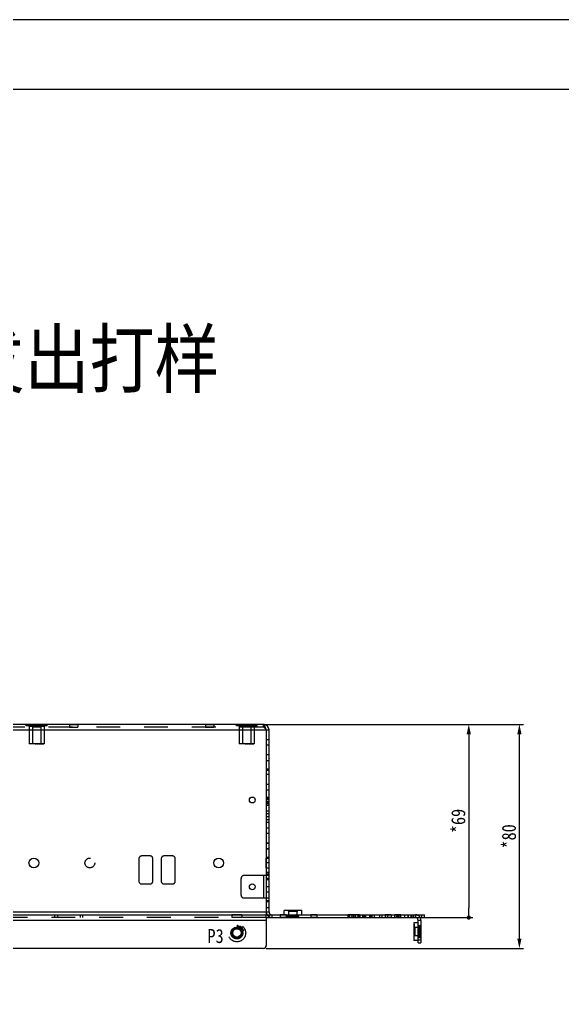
# Model space of a CAD drawing. Header units: millimetres. Extents: x 0 to 8948, y -1340 to 1100.
# Drawn here: x 6605.4 to 6799.3, y -588.2 to -239.9 of the extents above; entities that cross this region are included whole.
import ezdxf

# ---------------------------------------------------------------- set-up
doc = ezdxf.new("R2010")
doc.units = ezdxf.units.MM
doc.header["$LTSCALE"] = 85.25
doc.header["$PDMODE"] = 3
doc.header["$PDSIZE"] = 8
doc.linetypes.add('HIDDEN', pattern=[0.2, 0.1, -0.1])
doc.layers.get('0').update_dxf_attribs({"linetype": 'CONTINUOUS'})
doc.layers.get('Defpoints').update_dxf_attribs({"linetype": 'CONTINUOUS'})
doc.layers.add('02___PRT_ALL_AXES', color=7, linetype='CONTINUOUS')
doc.layers.add('DEFAULT_2', color=8, linetype='HIDDEN')
doc.styles.get("Standard").update_dxf_attribs({"font": 'txt', "width": 0.85})
doc.dimstyles.new('DIMSTYLE_1', dxfattribs={"dimtxt": 5, "dimasz": 3.5, "dimexe": 1.5, "dimexo": 1, "dimgap": 1.25, "dimtad": 1, "dimdsep": 46, "dimtxsty": 'Standard', "dimblk": '_FILLED', "dimblk1": '_FILLED', "dimblk2": '_FILLED', "dimcen": 0.09, "dimadec": 0, "dimazin": 0, "dimtp": 0.01, "dimtm": 0.01, "dimtfac": 1, "dimtofl": 0, "dimtmove": 0, "dimatfit": 3, "dimldrblk": '_FILLED', "dimfxl": 0, "dimtolj": 1, "dimarcsym": 0})

# ---------------------------------------------------------------- blocks, each defined once
blk = doc.blocks.new('_FILLED')
at = {"color": 0, "linetype": 'ByBlock'}
blk.add_solid([(0, 0), (-1, 0.214), (-1, -0.214)], dxfattribs=at)
blk = doc.blocks.new('*D107')
at = {"color": 0, "linetype": 'Continuous', "lineweight": -2, "transparency": 16777216}
for p, q in [((6693.51, -491.72), (6785.4, -491.72)), ((6783.9, -568.22), (6783.9, -495.22)), ((6693.51, -571.72), (6785.4, -571.72))]:
    blk.add_line(p, q, dxfattribs=at)
at = {"layer": 'Defpoints', "color": 0, "linetype": 'Continuous', "transparency": 16777216}
for p in [(6692.51, -491.72), (6783.9, -491.72), (6692.51, -571.72)]:
    blk.add_point(p, dxfattribs=at)
at = {"color": 0, "linetype": 'Continuous', "lineweight": -2, "transparency": 16777216, "xscale": 3.5, "yscale": 3.5, "zscale": 3.5}
for p, rotation in [((6783.9, -491.72), 90), ((6783.9, -571.72), 270)]:
    blk.add_blockref('_FILLED', p, dxfattribs=dict(at, rotation=rotation))
at = {"color": 0, "linetype": 'Continuous', "transparency": 16777216, "insert": (6777.65, -531.72), "char_height": 5, "width": 12.75, "attachment_point": 2, "rotation": 90}
blk.add_mtext('\\A1;*80', dxfattribs=at)
blk = doc.blocks.new('_DOT')
at = {"color": 0, "linetype": 'ByBlock'}
blk.add_line((-0.214, 0), (-1, 0), dxfattribs=at)
at = {"color": 0, "linetype": 'ByBlock', "const_width": 0.214}
blk.add_lwpolyline([(-0.107, 0, 1), (0.107, 0, 1)], format="xyb", close=True, dxfattribs=at)
blk = doc.blocks.new('*D108')
at = {"color": 0, "linetype": 'Continuous', "lineweight": -2, "transparency": 16777216}
for p, q in [((6693.51, -491.72), (6767.32, -491.72)), ((6765.82, -495.22), (6765.82, -557.22)), ((6750.01, -560.72), (6767.32, -560.72))]:
    blk.add_line(p, q, dxfattribs=at)
at = {"layer": 'Defpoints', "color": 0, "linetype": 'Continuous', "transparency": 16777216}
for p in [(6692.51, -491.72), (6749.01, -560.72), (6765.82, -560.72)]:
    blk.add_point(p, dxfattribs=at)
at = {"color": 0, "linetype": 'Continuous', "lineweight": -2, "transparency": 16777216, "xscale": 3.5, "yscale": 3.5, "zscale": 3.5}
for name, p, rotation in [('_FILLED', (6765.82, -491.72), 90), ('_DOT', (6765.82, -560.72), 270)]:
    blk.add_blockref(name, p, dxfattribs=dict(at, rotation=rotation))
at = {"color": 0, "linetype": 'Continuous', "transparency": 16777216, "insert": (6759.57, -526.22), "char_height": 5, "width": 12.75, "attachment_point": 2, "rotation": 90}
blk.add_mtext('\\A1;*69', dxfattribs=at)

msp = doc.modelspace()

# ---------------------------------------------------------------- linework, layer by layer
at = {"color": 7, "linetype": 'Continuous'}
for p, q in [((6031.815, -239.944), (7581.815, -239.944)), ((6693.513, -493.723), (6694.513, -493.723)), ((6694.513, -544.723), (6693.513, -544.723)), ((6694.513, -554.723), (6693.513, -554.723)), ((6693.513, -558.723), (6694.513, -558.723)), ((6693.513, -560.613), (6693.513, -559.723)), ((6694.514, -558.777), (6693.516, -558.831)), ((6694.513, -560.723), (6694.513, -559.723)), ((6706.163, -558.223), (6699.863, -558.223)), ((6699.863, -559.723), (6699.863, -558.223)), ((6706.163, -559.723), (6706.163, -558.223)), ((6749.013, -560.723), (6749.013, -559.723)), ((6750.013, -560.723), (6750.013, -559.723)), ((6693.513, -560.723), (6750.013, -560.723)), ((6747.763, -562.573), (6746.263, -562.573)), ((6746.263, -562.573), (6746.263, -568.873)), ((6748.763, -561.723), (6747.763, -561.723)), ((6747.763, -569.723), (6747.763, -561.723)), ((6747.763, -568.873), (6746.263, -568.873)), ((6747.763, -568.723), (6748.763, -568.723)), ((6747.763, -569.723), (6748.763, -569.723))]:
    msp.add_line(p, q, dxfattribs=at)
at = {"color": 3, "linetype": 'Continuous'}
for p, q in [((6377.513, -493.723), (6693.513, -493.723)), ((6692.513, -491.723), (6378.513, -491.723)), ((6693.513, -493.723), (6693.513, -559.723)), ((6694.513, -558.723), (6694.513, -493.723)), ((6694.513, -545.723), (6693.513, -545.723)), ((6693.513, -553.723), (6694.513, -553.723)), ((6377.513, -558.723), (6693.513, -558.723)), ((6377.513, -559.723), (6750.013, -559.723)), ((6693.513, -560.613), (6693.513, -570.723)), ((6693.513, -561.723), (6377.513, -561.723)), ((6748.763, -561.723), (6748.763, -569.723)), ((6692.513, -571.723), (6585.013, -571.723))]:
    msp.add_line(p, q, dxfattribs=at)
at = {"color": 7, "linetype": 'Continuous'}
msp.add_lwpolyline([(6056.815, -1314.944), (7556.815, -1314.944), (7556.815, -264.944), (6056.815, -264.944)], close=True, dxfattribs=at)
for radius in [1.8, 1.5]:
    msp.add_circle((6683.013, -566.223), radius, dxfattribs=at)
at = {"color": 3, "linetype": 'Continuous'}
for centre, radius, start, end in [((6692.513, -493.723), 2, 0, 90), ((6695.513, -558.723), 1, 180, 270), ((6746.763, -561.723), 2, 0, 30.13533), ((6692.513, -570.723), 1, 270, 0)]:
    msp.add_arc(centre, radius, start, end, dxfattribs=at)
at = {"color": 7, "linetype": 'Continuous'}
for centre, radius, start, end in [((6692.513, -493.723), 1, 0, 35.03149), ((6695.513, -558.723), 2, 183.07692, 210.14935), ((6746.763, -561.723), 1, 0, 90)]:
    msp.add_arc(centre, radius, start, end, dxfattribs=at)
at = {"color": 3, "linetype": 'Continuous'}
msp.add_open_spline([(6693.513, -493.723), (6693.432, -493.468), (6693.279, -492.991), (6693.078, -492.434), (6692.9, -492.073), (6692.763, -491.854), (6692.611, -491.723), (6692.513, -491.723)], degree=3, knots=[0, 0, 0, 0, 0.3508799, 0.6538995, 0.7752095, 0.8724418, 1, 1, 1, 1], dxfattribs=at)
at = {"layer": '02___PRT_ALL_AXES', "color": 8, "linetype": 'HIDDEN'}
for p, q in [((6608.813, -492.523), (6608.813, -498.723)), ((6613.013, -491.723), (6610.013, -491.723)), ((6610.013, -491.723), (6610.013, -498.723)), ((6613.013, -492.723), (6610.013, -492.723)), ((6613.013, -491.723), (6613.013, -498.723)), ((6614.213, -492.523), (6614.213, -498.723)), ((6623.263, -491.723), (6626.263, -491.723)), ((6623.263, -491.723), (6623.263, -492.723)), ((6623.263, -492.723), (6626.263, -492.723)), ((6626.263, -491.723), (6626.263, -492.723)), ((6671.763, -491.723), (6674.763, -491.723)), ((6671.763, -491.723), (6671.763, -492.723)), ((6671.763, -492.723), (6674.763, -492.723)), ((6674.763, -491.723), (6674.763, -492.723)), ((6683.813, -492.523), (6683.813, -498.723)), ((6688.013, -491.723), (6685.013, -491.723)), ((6685.013, -491.723), (6685.013, -498.723)), ((6688.013, -492.723), (6685.013, -492.723)), ((6688.013, -491.723), (6688.013, -498.723)), ((6689.213, -492.523), (6689.213, -498.723)), ((6614.213, -498.723), (6608.813, -498.723)), ((6689.213, -498.723), (6683.813, -498.723)), ((6693.513, -517.673), (6694.513, -517.673)), ((6694.513, -518.723), (6693.513, -518.723)), ((6693.513, -539.473), (6694.513, -539.473)), ((6693.513, -542.973), (6693.513, -539.473)), ((6694.513, -542.973), (6694.513, -539.473)), ((6694.513, -541.223), (6693.513, -541.223)), ((6693.513, -542.973), (6694.513, -542.973)), ((6684.763, -559.723), (6681.263, -559.723)), ((6681.263, -559.723), (6681.263, -560.723)), ((6684.763, -559.723), (6684.763, -560.723)), ((6700.563, -559.723), (6698.463, -559.723)), ((6698.463, -559.723), (6698.463, -560.723)), ((6700.563, -559.723), (6700.563, -560.723)), ((6701.513, -559.723), (6704.513, -559.723)), ((6701.513, -559.723), (6701.513, -560.723)), ((6704.513, -559.723), (6704.513, -560.723)), ((6711.563, -559.723), (6709.463, -559.723)), ((6709.463, -559.723), (6709.463, -560.723)), ((6711.563, -559.723), (6711.563, -560.723)), ((6726.803, -559.723), (6722.613, -559.723)), ((6722.613, -559.723), (6722.613, -560.723)), ((6723.103, -559.723), (6723.103, -560.723)), ((6724.073, -559.723), (6724.073, -560.723)), ((6724.703, -559.723), (6724.703, -560.723)), ((6724.713, -559.723), (6724.713, -560.723)), ((6725.203, -559.723), (6725.203, -560.723)), ((6726.173, -559.723), (6726.173, -560.723)), ((6726.803, -559.723), (6726.803, -560.723)), ((6738.103, -559.723), (6736.003, -559.723)), ((6736.003, -559.723), (6736.003, -560.723)), ((6738.103, -559.723), (6738.103, -560.723)), ((6741.563, -559.723), (6739.463, -559.723)), ((6739.463, -560.723), (6739.463, -559.723)), ((6740.513, -559.723), (6740.513, -560.723)), ((6741.563, -560.723), (6741.563, -559.723)), ((6684.763, -560.723), (6681.263, -560.723)), ((6700.563, -560.723), (6698.463, -560.723)), ((6701.513, -560.723), (6704.513, -560.723)), ((6711.563, -560.723), (6709.463, -560.723)), ((6726.803, -560.723), (6722.613, -560.723)), ((6738.103, -560.723), (6736.003, -560.723)), ((6741.563, -560.723), (6739.463, -560.723)), ((6747.763, -563.623), (6748.763, -563.623)), ((6747.763, -567.823), (6747.763, -563.623)), ((6748.763, -567.823), (6748.763, -563.623)), ((6748.763, -565.723), (6747.763, -565.723)), ((6747.763, -567.823), (6748.763, -567.823))]:
    msp.add_line(p, q, dxfattribs=at)
at = {"layer": '02___PRT_ALL_AXES', "color": 3, "linetype": 'Continuous'}
for centre, radius in [((6688.513, -518.723), 1.05), ((6610.513, -541.223), 1.75), ((6676.513, -541.223), 1.75), ((6688.513, -549.723), 1.05), ((6683.013, -566.223), 2.1)]:
    msp.add_circle(centre, radius, dxfattribs=at)
at = {"layer": '02___PRT_ALL_AXES', "color": 8, "linetype": 'HIDDEN'}
msp.add_circle((6630.513, -541.223), 1.75, dxfattribs=at)
at = {"layer": 'DEFAULT_2', "color": 8, "linetype": 'HIDDEN'}
for p, q in [((6692.513, -492.723), (6378.513, -492.723)), ((6607.818, -492.223), (6607.818, -491.723)), ((6615.208, -492.223), (6607.818, -492.223)), ((6614.213, -492.523), (6608.813, -492.523)), ((6608.813, -492.523), (6608.813, -498.723)), ((6609.013, -492.223), (6609.013, -492.523)), ((6609.666, -492.223), (6609.666, -491.723)), ((6613.361, -492.223), (6613.361, -491.723)), ((6614.013, -492.223), (6614.013, -492.523)), ((6614.213, -492.523), (6614.213, -498.723)), ((6615.208, -492.223), (6615.208, -491.723)), ((6682.818, -492.223), (6682.818, -491.723)), ((6690.208, -492.223), (6682.818, -492.223)), ((6689.213, -492.523), (6683.813, -492.523)), ((6683.813, -492.523), (6683.813, -498.723)), ((6684.013, -492.223), (6684.013, -492.523)), ((6684.666, -492.223), (6684.666, -491.723)), ((6688.361, -492.223), (6688.361, -491.723)), ((6689.013, -492.223), (6689.013, -492.523)), ((6689.213, -492.523), (6689.213, -498.723)), ((6690.208, -492.223), (6690.208, -491.723)), ((6692.513, -492.723), (6692.513, -491.723)), ((6693.513, -497.153), (6694.513, -497.153)), ((6611.891, -498.623), (6610.825, -498.623)), ((6610.825, -498.623), (6610.825, -498.723)), ((6610.893, -498.723), (6610.893, -498.623)), ((6610.948, -498.623), (6610.948, -498.723)), ((6610.948, -498.723), (6611.237, -498.723)), ((6611.003, -498.723), (6611.003, -498.623)), ((6611.08, -498.723), (6611.08, -498.623)), ((6611.237, -498.623), (6611.237, -498.723)), ((6611.328, -498.723), (6611.328, -498.623)), ((6611.404, -498.623), (6611.404, -498.723)), ((6611.404, -498.723), (6611.751, -498.723)), ((6611.696, -498.623), (6611.696, -498.723)), ((6611.704, -498.723), (6611.704, -498.623)), ((6611.751, -498.723), (6611.751, -498.623)), ((6611.823, -498.623), (6611.823, -498.723)), ((6611.823, -498.723), (6611.891, -498.723)), ((6611.891, -498.723), (6611.891, -498.623)), ((6614.138, -498.623), (6612.18, -498.623)), ((6612.18, -498.723), (6612.18, -498.623)), ((6612.18, -498.723), (6614.107, -498.723)), ((6612.206, -498.723), (6612.206, -498.623)), ((6612.208, -498.723), (6612.208, -498.623)), ((6612.257, -498.723), (6612.257, -498.623)), ((6612.295, -498.723), (6612.295, -498.623)), ((6612.298, -498.723), (6612.298, -498.623)), ((6612.33, -498.723), (6612.33, -498.623)), ((6612.371, -498.723), (6612.371, -498.623)), ((6612.407, -498.723), (6612.407, -498.623)), ((6612.408, -498.723), (6612.408, -498.623)), ((6612.462, -498.723), (6612.462, -498.623)), ((6612.48, -498.723), (6612.48, -498.623)), ((6612.513, -498.723), (6612.513, -498.623)), ((6612.543, -498.723), (6612.543, -498.623)), ((6612.552, -498.723), (6612.552, -498.623)), ((6612.58, -498.723), (6612.58, -498.623)), ((6612.582, -498.723), (6612.582, -498.623)), ((6612.584, -498.723), (6612.584, -498.623)), ((6612.591, -498.723), (6612.591, -498.623)), ((6612.627, -498.723), (6612.627, -498.623)), ((6612.636, -498.723), (6612.636, -498.623)), ((6612.649, -498.723), (6612.649, -498.623)), ((6612.655, -498.723), (6612.655, -498.623)), ((6612.657, -498.723), (6612.657, -498.623)), ((6612.696, -498.723), (6612.696, -498.623)), ((6612.699, -498.723), (6612.699, -498.623)), ((6612.724, -498.723), (6612.724, -498.623)), ((6612.74, -498.723), (6612.74, -498.623)), ((6612.746, -498.723), (6612.746, -498.623)), ((6612.751, -498.723), (6612.751, -498.623)), ((6612.751, -498.723), (6612.751, -498.623)), ((6612.754, -498.723), (6612.754, -498.623)), ((6612.796, -498.723), (6612.796, -498.623)), ((6612.813, -498.723), (6612.813, -498.623)), ((6612.817, -498.723), (6612.817, -498.623)), ((6612.82, -498.723), (6612.82, -498.623)), ((6612.827, -498.623), (6612.827, -498.723)), ((6612.835, -498.723), (6612.835, -498.623)), ((6612.858, -498.723), (6612.858, -498.623)), ((6612.861, -498.723), (6612.861, -498.623)), ((6612.892, -498.723), (6612.892, -498.623)), ((6612.903, -498.723), (6612.903, -498.623)), ((6612.931, -498.723), (6612.931, -498.623)), ((6612.972, -498.723), (6612.972, -498.623)), ((6612.98, -498.623), (6612.98, -498.723)), ((6612.981, -498.723), (6612.981, -498.623)), ((6613, -498.723), (6613, -498.623)), ((6613.006, -498.723), (6613.006, -498.623)), ((6613.016, -498.723), (6613.016, -498.623)), ((6613.02, -498.723), (6613.02, -498.623)), ((6613.036, -498.723), (6613.036, -498.623)), ((6613.061, -498.723), (6613.061, -498.623)), ((6613.086, -498.723), (6613.086, -498.623)), ((6613.09, -498.723), (6613.09, -498.623)), ((6613.099, -498.723), (6613.099, -498.623)), ((6613.104, -498.723), (6613.104, -498.623)), ((6613.105, -498.723), (6613.105, -498.623)), ((6613.117, -498.723), (6613.117, -498.623)), ((6613.12, -498.723), (6613.12, -498.623)), ((6613.124, -498.723), (6613.124, -498.623)), ((6613.148, -498.723), (6613.148, -498.623)), ((6613.194, -498.723), (6613.194, -498.623)), ((6613.242, -498.723), (6613.242, -498.623)), ((6613.246, -498.723), (6613.246, -498.623)), ((6613.254, -498.723), (6613.254, -498.623)), ((6613.27, -498.723), (6613.27, -498.623)), ((6613.272, -498.723), (6613.272, -498.623)), ((6613.28, -498.723), (6613.28, -498.623)), ((6613.304, -498.723), (6613.304, -498.623)), ((6613.313, -498.723), (6613.313, -498.623)), ((6613.315, -498.723), (6613.315, -498.623)), ((6613.33, -498.723), (6613.33, -498.623)), ((6613.339, -498.723), (6613.339, -498.623)), ((6613.343, -498.723), (6613.343, -498.623)), ((6613.358, -498.723), (6613.358, -498.623)), ((6613.437, -498.723), (6613.437, -498.623)), ((6613.461, -498.723), (6613.461, -498.623)), ((6613.481, -498.723), (6613.481, -498.623)), ((6613.486, -498.723), (6613.486, -498.623)), ((6614.107, -498.623), (6614.107, -498.723)), ((6614.138, -498.623), (6614.138, -498.723)), ((6686.891, -498.623), (6685.825, -498.623)), ((6685.825, -498.623), (6685.825, -498.723)), ((6685.893, -498.723), (6685.893, -498.623)), ((6685.948, -498.623), (6685.948, -498.723)), ((6685.948, -498.723), (6686.237, -498.723)), ((6686.003, -498.723), (6686.003, -498.623)), ((6686.08, -498.723), (6686.08, -498.623)), ((6686.237, -498.623), (6686.237, -498.723)), ((6686.328, -498.723), (6686.328, -498.623)), ((6686.404, -498.623), (6686.404, -498.723)), ((6686.404, -498.723), (6686.751, -498.723)), ((6686.696, -498.623), (6686.696, -498.723)), ((6686.704, -498.723), (6686.704, -498.623)), ((6686.751, -498.723), (6686.751, -498.623)), ((6686.823, -498.623), (6686.823, -498.723)), ((6686.823, -498.723), (6686.891, -498.723)), ((6686.891, -498.723), (6686.891, -498.623)), ((6689.138, -498.623), (6687.18, -498.623)), ((6687.18, -498.723), (6687.18, -498.623)), ((6687.18, -498.723), (6689.107, -498.723)), ((6687.206, -498.723), (6687.206, -498.623)), ((6687.208, -498.723), (6687.208, -498.623)), ((6687.257, -498.723), (6687.257, -498.623)), ((6687.295, -498.723), (6687.295, -498.623)), ((6687.298, -498.723), (6687.298, -498.623)), ((6687.33, -498.723), (6687.33, -498.623)), ((6687.371, -498.723), (6687.371, -498.623)), ((6687.407, -498.723), (6687.407, -498.623)), ((6687.408, -498.723), (6687.408, -498.623)), ((6687.462, -498.723), (6687.462, -498.623)), ((6687.48, -498.723), (6687.48, -498.623)), ((6687.513, -498.723), (6687.513, -498.623)), ((6687.543, -498.723), (6687.543, -498.623)), ((6687.552, -498.723), (6687.552, -498.623)), ((6687.58, -498.723), (6687.58, -498.623)), ((6687.582, -498.723), (6687.582, -498.623)), ((6687.584, -498.723), (6687.584, -498.623)), ((6687.591, -498.723), (6687.591, -498.623)), ((6687.627, -498.723), (6687.627, -498.623)), ((6687.636, -498.723), (6687.636, -498.623)), ((6687.649, -498.723), (6687.649, -498.623)), ((6687.655, -498.723), (6687.655, -498.623)), ((6687.657, -498.723), (6687.657, -498.623)), ((6687.696, -498.723), (6687.696, -498.623)), ((6687.699, -498.723), (6687.699, -498.623)), ((6687.724, -498.723), (6687.724, -498.623)), ((6687.74, -498.723), (6687.74, -498.623)), ((6687.746, -498.723), (6687.746, -498.623)), ((6687.751, -498.723), (6687.751, -498.623)), ((6687.751, -498.723), (6687.751, -498.623)), ((6687.754, -498.723), (6687.754, -498.623)), ((6687.796, -498.723), (6687.796, -498.623)), ((6687.813, -498.723), (6687.813, -498.623)), ((6687.817, -498.723), (6687.817, -498.623)), ((6687.82, -498.723), (6687.82, -498.623)), ((6687.827, -498.623), (6687.827, -498.723)), ((6687.835, -498.723), (6687.835, -498.623)), ((6687.858, -498.723), (6687.858, -498.623)), ((6687.861, -498.723), (6687.861, -498.623)), ((6687.892, -498.723), (6687.892, -498.623)), ((6687.903, -498.723), (6687.903, -498.623)), ((6687.931, -498.723), (6687.931, -498.623)), ((6687.972, -498.723), (6687.972, -498.623)), ((6687.98, -498.623), (6687.98, -498.723)), ((6687.981, -498.723), (6687.981, -498.623)), ((6688, -498.723), (6688, -498.623)), ((6688.006, -498.723), (6688.006, -498.623)), ((6688.016, -498.723), (6688.016, -498.623)), ((6688.02, -498.723), (6688.02, -498.623)), ((6688.036, -498.723), (6688.036, -498.623)), ((6688.061, -498.723), (6688.061, -498.623)), ((6688.086, -498.723), (6688.086, -498.623)), ((6688.09, -498.723), (6688.09, -498.623)), ((6688.099, -498.723), (6688.099, -498.623)), ((6688.104, -498.723), (6688.104, -498.623)), ((6688.105, -498.723), (6688.105, -498.623)), ((6688.117, -498.723), (6688.117, -498.623)), ((6688.12, -498.723), (6688.12, -498.623)), ((6688.124, -498.723), (6688.124, -498.623)), ((6688.148, -498.723), (6688.148, -498.623)), ((6688.194, -498.723), (6688.194, -498.623)), ((6688.242, -498.723), (6688.242, -498.623)), ((6688.246, -498.723), (6688.246, -498.623)), ((6688.254, -498.723), (6688.254, -498.623)), ((6688.27, -498.723), (6688.27, -498.623)), ((6688.272, -498.723), (6688.272, -498.623)), ((6688.28, -498.723), (6688.28, -498.623)), ((6688.304, -498.723), (6688.304, -498.623)), ((6688.313, -498.723), (6688.313, -498.623)), ((6688.315, -498.723), (6688.315, -498.623)), ((6688.33, -498.723), (6688.33, -498.623)), ((6688.339, -498.723), (6688.339, -498.623)), ((6688.343, -498.723), (6688.343, -498.623)), ((6688.358, -498.723), (6688.358, -498.623)), ((6688.437, -498.723), (6688.437, -498.623)), ((6688.461, -498.723), (6688.461, -498.623)), ((6688.481, -498.723), (6688.481, -498.623)), ((6688.486, -498.723), (6688.486, -498.623)), ((6689.107, -498.623), (6689.107, -498.723)), ((6689.138, -498.623), (6689.138, -498.723)), ((6694.513, -499.153), (6693.513, -499.153)), ((6694.513, -502.653), (6693.513, -502.653)), ((6693.513, -504.653), (6694.513, -504.653)), ((6693.513, -507.653), (6694.513, -507.653)), ((6694.513, -508.173), (6693.513, -508.173)), ((6694.513, -509.653), (6693.513, -509.653)), ((6694.513, -509.673), (6693.513, -509.673)), ((6694.513, -513.153), (6693.513, -513.153)), ((6693.513, -515.153), (6694.513, -515.153)), ((6693.513, -518.153), (6694.513, -518.153)), ((6694.513, -518.156), (6693.513, -518.156)), ((6694.513, -519.359), (6693.513, -519.359)), ((6694.513, -519.773), (6693.513, -519.773)), ((6694.513, -520.153), (6693.513, -520.153)), ((6694.513, -520.723), (6693.513, -520.723)), ((6694.513, -522.723), (6693.513, -522.723)), ((6694.513, -523.653), (6693.513, -523.653)), ((6694.513, -524.723), (6693.513, -524.723)), ((6693.513, -525.653), (6694.513, -525.653)), ((6694.513, -526.723), (6693.513, -526.723)), ((6693.513, -528.653), (6694.513, -528.653)), ((6694.513, -530.653), (6693.513, -530.653)), ((6694.513, -534.153), (6693.513, -534.153)), ((6694.513, -534.223), (6693.513, -534.223)), ((6693.513, -536.153), (6694.513, -536.153)), ((6694.513, -536.223), (6693.513, -536.223)), ((6648.013, -539.723), (6648.013, -547.723)), ((6652.013, -538.723), (6649.013, -538.723)), ((6653.013, -547.723), (6653.013, -539.723)), ((6656.013, -539.723), (6656.013, -547.723)), ((6660.013, -538.723), (6657.013, -538.723)), ((6661.013, -547.723), (6661.013, -539.723)), ((6693.513, -539.153), (6694.513, -539.153)), ((6694.513, -541.153), (6693.513, -541.153)), ((6684.513, -552.723), (6684.513, -546.723)), ((6693.513, -545.723), (6685.513, -545.723)), ((6692.513, -545.723), (6692.513, -553.723)), ((6694.513, -544.653), (6693.513, -544.653)), ((6693.513, -545.223), (6694.513, -545.223)), ((6693.513, -546.653), (6694.513, -546.653)), ((6649.013, -548.723), (6652.013, -548.723)), ((6657.013, -548.723), (6660.013, -548.723)), ((6694.513, -547.223), (6693.513, -547.223)), ((6693.513, -549.653), (6694.513, -549.653)), ((6685.513, -553.723), (6693.513, -553.723)), ((6694.513, -551.653), (6693.513, -551.653)), ((6694.513, -555.153), (6693.513, -555.153)), ((6693.513, -557.153), (6694.513, -557.153)), ((6618.013, -560.723), (6618.013, -559.723)), ((6619.013, -559.723), (6619.013, -560.723)), ((6627.013, -559.723), (6627.013, -560.723)), ((6628.013, -560.723), (6628.013, -559.723)), ((6695.513, -559.723), (6695.513, -560.723)), ((6700.888, -560.103), (6700.888, -559.723)), ((6700.888, -560.103), (6705.138, -560.103)), ((6701.113, -560.103), (6700.888, -560.593)), ((6705.138, -560.593), (6700.888, -560.593)), ((6700.888, -560.693), (6700.888, -560.593)), ((6700.888, -560.693), (6705.138, -560.693)), ((6701.513, -558.523), (6701.213, -558.223)), ((6701.513, -560.393), (6701.213, -560.693)), ((6704.513, -558.523), (6701.513, -558.523)), ((6701.513, -560.393), (6701.513, -558.523)), ((6704.513, -560.393), (6701.513, -560.393)), ((6703.076, -558.223), (6703.076, -558.243)), ((6703.457, -558.243), (6703.076, -558.243)), ((6703.077, -558.243), (6703.077, -558.223)), ((6703.105, -558.243), (6703.105, -558.223)), ((6703.109, -558.223), (6703.109, -558.243)), ((6703.116, -558.243), (6703.116, -558.223)), ((6703.117, -558.243), (6703.117, -558.223)), ((6703.123, -558.223), (6703.123, -558.243)), ((6703.124, -558.243), (6703.124, -558.223)), ((6703.15, -558.243), (6703.15, -558.223)), ((6703.156, -558.243), (6703.156, -558.223)), ((6703.183, -558.243), (6703.183, -558.223)), ((6703.229, -558.243), (6703.229, -558.223)), ((6703.24, -558.243), (6703.24, -558.223)), ((6703.265, -558.243), (6703.265, -558.223)), ((6703.274, -558.243), (6703.274, -558.223)), ((6703.274, -558.243), (6703.274, -558.223)), ((6703.29, -558.243), (6703.29, -558.223)), ((6703.368, -558.243), (6703.368, -558.223)), ((6703.371, -558.243), (6703.371, -558.223)), ((6703.376, -558.223), (6703.376, -558.243)), ((6703.376, -558.243), (6703.376, -558.223)), ((6703.383, -558.243), (6703.383, -558.223)), ((6703.405, -558.243), (6703.405, -558.223)), ((6703.406, -558.243), (6703.406, -558.223)), ((6703.407, -558.243), (6703.407, -558.223)), ((6703.416, -558.243), (6703.416, -558.223)), ((6703.456, -558.243), (6703.456, -558.223)), ((6703.457, -558.243), (6703.457, -558.223)), ((6703.597, -558.243), (6703.597, -558.223)), ((6705.489, -558.243), (6703.597, -558.243)), ((6703.609, -558.243), (6703.609, -558.223)), ((6703.768, -558.243), (6703.768, -558.223)), ((6703.775, -558.243), (6703.775, -558.223)), ((6703.803, -558.243), (6703.803, -558.223)), ((6703.815, -558.243), (6703.815, -558.223)), ((6703.844, -558.243), (6703.844, -558.223)), ((6703.851, -558.243), (6703.851, -558.223)), ((6703.88, -558.243), (6703.88, -558.223)), ((6703.914, -558.223), (6703.914, -558.243)), ((6704.043, -558.243), (6704.043, -558.223)), ((6704.051, -558.223), (6704.051, -558.243)), ((6704.081, -558.243), (6704.081, -558.223)), ((6704.099, -558.223), (6704.099, -558.243)), ((6704.109, -558.243), (6704.109, -558.223)), ((6704.122, -558.243), (6704.122, -558.223)), ((6704.151, -558.243), (6704.151, -558.223)), ((6704.169, -558.223), (6704.169, -558.243)), ((6704.244, -558.243), (6704.244, -558.223)), ((6704.245, -558.243), (6704.245, -558.223)), ((6704.252, -558.243), (6704.252, -558.223)), ((6704.281, -558.243), (6704.281, -558.223)), ((6704.32, -558.243), (6704.32, -558.223)), ((6704.322, -558.243), (6704.322, -558.223)), ((6704.333, -558.223), (6704.333, -558.243)), ((6704.333, -558.243), (6704.333, -558.223)), ((6704.344, -558.223), (6704.344, -558.243)), ((6704.356, -558.243), (6704.356, -558.223)), ((6704.367, -558.243), (6704.367, -558.223)), ((6704.391, -558.223), (6704.391, -558.243)), ((6704.398, -558.243), (6704.398, -558.223)), ((6704.458, -558.243), (6704.458, -558.223)), ((6704.465, -558.223), (6704.465, -558.243)), ((6704.499, -558.243), (6704.499, -558.223)), ((6704.499, -558.223), (6704.499, -558.243)), ((6704.501, -558.223), (6704.501, -558.243)), ((6704.513, -558.523), (6704.813, -558.223)), ((6704.513, -560.393), (6704.513, -558.523)), ((6704.513, -560.393), (6704.813, -560.693)), ((6704.514, -558.243), (6704.514, -558.223)), ((6704.526, -558.243), (6704.526, -558.223)), ((6704.529, -558.223), (6704.529, -558.243)), ((6704.53, -558.243), (6704.53, -558.223)), ((6704.54, -558.243), (6704.54, -558.223)), ((6704.544, -558.223), (6704.544, -558.243)), ((6704.557, -558.243), (6704.557, -558.223)), ((6704.559, -558.243), (6704.559, -558.223)), ((6704.575, -558.243), (6704.575, -558.223)), ((6704.581, -558.243), (6704.581, -558.223)), ((6704.606, -558.223), (6704.606, -558.243)), ((6704.618, -558.243), (6704.618, -558.223)), ((6704.618, -558.243), (6704.618, -558.223)), ((6704.679, -558.243), (6704.679, -558.223)), ((6704.68, -558.243), (6704.68, -558.223)), ((6704.688, -558.243), (6704.688, -558.223)), ((6704.689, -558.243), (6704.689, -558.223)), ((6704.702, -558.223), (6704.702, -558.243)), ((6704.705, -558.243), (6704.705, -558.223)), ((6704.708, -558.243), (6704.708, -558.223)), ((6704.722, -558.223), (6704.722, -558.243)), ((6704.723, -558.243), (6704.723, -558.223)), ((6704.725, -558.243), (6704.725, -558.223)), ((6704.727, -558.243), (6704.727, -558.223)), ((6704.745, -558.243), (6704.745, -558.223)), ((6704.812, -558.223), (6704.812, -558.243)), ((6704.819, -558.223), (6704.819, -558.243)), ((6704.822, -558.243), (6704.822, -558.223)), ((6704.825, -558.243), (6704.825, -558.223)), ((6704.855, -558.243), (6704.855, -558.223)), ((6704.867, -558.243), (6704.867, -558.223)), ((6704.912, -558.243), (6704.912, -558.223)), ((6704.913, -558.223), (6704.913, -558.243)), ((6704.913, -560.103), (6705.138, -560.593)), ((6704.925, -558.243), (6704.925, -558.223)), ((6704.935, -558.243), (6704.935, -558.223)), ((6704.941, -558.243), (6704.941, -558.223)), ((6704.942, -558.243), (6704.942, -558.223)), ((6704.969, -558.243), (6704.969, -558.223)), ((6704.971, -558.243), (6704.971, -558.223)), ((6704.972, -558.243), (6704.972, -558.223)), ((6704.992, -558.243), (6704.992, -558.223)), ((6705.004, -558.243), (6705.004, -558.223)), ((6705.013, -558.243), (6705.013, -558.223)), ((6705.046, -558.243), (6705.046, -558.223)), ((6705.127, -558.243), (6705.127, -558.223)), ((6705.138, -560.103), (6705.138, -559.723)), ((6705.138, -560.693), (6705.138, -560.593)), ((6705.16, -558.243), (6705.16, -558.223)), ((6705.384, -558.223), (6705.384, -558.243)), ((6705.394, -558.243), (6705.394, -558.223)), ((6705.404, -558.243), (6705.404, -558.223)), ((6705.406, -558.243), (6705.406, -558.223)), ((6705.407, -558.243), (6705.407, -558.223)), ((6705.407, -558.223), (6705.407, -558.243)), ((6705.445, -558.243), (6705.445, -558.223)), ((6705.452, -558.223), (6705.452, -558.243)), ((6705.475, -558.243), (6705.475, -558.223)), ((6705.489, -558.243), (6705.489, -558.223)), ((6726.463, -559.723), (6726.463, -560.723)), ((6726.953, -559.723), (6726.953, -560.723)), ((6727.923, -559.723), (6727.923, -560.723)), ((6728.063, -559.723), (6728.063, -560.723)), ((6728.553, -559.723), (6728.553, -560.723)), ((6728.653, -559.723), (6728.653, -560.723)), ((6728.963, -559.723), (6728.963, -560.723)), ((6728.973, -559.723), (6728.973, -560.723)), ((6730.403, -559.723), (6730.403, -560.723)), ((6731.013, -560.723), (6731.013, -559.723)), ((6731.203, -559.723), (6731.203, -560.723)), ((6732.013, -559.723), (6732.013, -560.723)), ((6733.953, -559.723), (6733.953, -560.723)), ((6734.763, -559.723), (6734.763, -560.723)), ((6736.763, -559.723), (6736.763, -560.723)), ((6740.013, -559.723), (6740.013, -560.723)), ((6740.153, -559.723), (6740.153, -560.723)), ((6741.013, -560.723), (6741.013, -559.723)), ((6742.903, -559.723), (6742.903, -560.723)), ((6744.103, -559.723), (6744.103, -560.723)), ((6744.163, -559.723), (6744.163, -560.723)), ((6745.163, -559.723), (6745.163, -560.723)), ((6745.173, -559.723), (6745.173, -560.723)), ((6745.453, -559.723), (6745.453, -560.723)), ((6746.063, -559.723), (6746.063, -560.723)), ((6746.763, -559.723), (6746.763, -560.723)), ((6693.513, -560.723), (6377.513, -560.723)), ((6683.109, -563.622), (6683.105, -563.758)), ((6683.105, -563.758), (6683.117, -563.759)), ((6683.383, -564.059), (6683.371, -564.058)), ((6683.376, -564.163), (6683.383, -564.059)), ((6683.609, -563.826), (6683.597, -563.863)), ((6683.597, -563.863), (6683.803, -563.926)), ((6683.815, -563.889), (6683.609, -563.826)), ((6683.803, -563.926), (6683.815, -563.889)), ((6684.099, -563.891), (6683.851, -564.302)), ((6683.88, -564.306), (6684.122, -563.904)), ((6684.367, -563.966), (6683.88, -564.306)), ((6683.914, -564.368), (6684.32, -564.086)), ((6684.051, -563.781), (6684.043, -563.793)), ((6684.043, -563.793), (6684.081, -563.827)), ((6684.169, -563.879), (6684.245, -563.915)), ((6684.32, -564.086), (6684.244, -564.567)), ((6684.245, -563.915), (6684.252, -563.902)), ((6684.281, -564.502), (6684.367, -563.966)), ((6684.501, -564.139), (6684.281, -564.502)), ((6684.344, -564.534), (6684.557, -564.18)), ((6684.465, -564.03), (6684.458, -564.043)), ((6684.458, -564.043), (6684.499, -564.08)), ((6684.606, -564.15), (6684.68, -564.177)), ((6684.68, -564.177), (6684.688, -564.165)), ((6746.283, -563.095), (6746.263, -563.095)), ((6746.283, -563.097), (6746.263, -563.097)), ((6746.283, -563.122), (6746.263, -563.122)), ((6746.283, -563.123), (6746.263, -563.123)), ((6746.283, -563.155), (6746.263, -563.155)), ((6746.283, -563.159), (6746.263, -563.159)), ((6746.283, -563.164), (6746.263, -563.164)), ((6746.283, -563.244), (6746.263, -563.244)), ((6746.283, -563.258), (6746.263, -563.258)), ((6746.283, -563.259), (6746.263, -563.259)), ((6746.263, -563.281), (6746.283, -563.281)), ((6746.283, -563.287), (6746.263, -563.287)), ((6746.283, -563.293), (6746.263, -563.293)), ((6746.283, -563.308), (6746.263, -563.308)), ((6746.283, -563.326), (6746.263, -563.326)), ((6746.283, -563.327), (6746.263, -563.327)), ((6746.283, -563.344), (6746.263, -563.344)), ((6746.283, -563.36), (6746.263, -563.36)), ((6746.283, -563.36), (6746.263, -563.36)), ((6746.283, -563.363), (6746.263, -563.363)), ((6746.283, -563.376), (6746.263, -563.376)), ((6746.263, -563.379), (6746.283, -563.379)), ((6746.283, -563.382), (6746.263, -563.382)), ((6746.283, -563.389), (6746.263, -563.389)), ((6746.263, -563.391), (6746.283, -563.391)), ((6746.283, -563.402), (6746.263, -563.402)), ((6746.283, -563.404), (6746.263, -563.404)), ((6746.283, -563.415), (6746.263, -563.415)), ((6746.283, -563.426), (6746.263, -563.426)), ((6746.283, -563.434), (6746.263, -563.434)), ((6746.283, -563.447), (6746.263, -563.447)), ((6746.283, -563.466), (6746.263, -563.466)), ((6746.283, -563.503), (6746.263, -563.503)), ((6746.283, -563.522), (6746.263, -563.522)), ((6746.263, -563.53), (6746.283, -563.53)), ((6746.283, -563.543), (6746.263, -563.543)), ((6746.283, -563.556), (6746.263, -563.556)), ((6746.283, -563.558), (6746.263, -563.558)), ((6746.283, -563.559), (6746.263, -563.559)), ((6746.283, -563.58), (6746.263, -563.58)), ((6746.283, -563.586), (6746.263, -563.586)), ((6746.283, -563.6), (6746.263, -563.6)), ((6746.283, -563.606), (6746.263, -563.606)), ((6746.283, -563.625), (6746.263, -563.625)), ((6746.283, -563.633), (6746.263, -563.633)), ((6746.263, -563.639), (6746.283, -563.639)), ((6746.283, -563.647), (6746.263, -563.647)), ((6746.263, -563.65), (6746.283, -563.65)), ((6746.283, -563.65), (6746.263, -563.65)), ((6746.263, -563.663), (6746.283, -563.663)), ((6746.263, -563.663), (6746.283, -563.663)), ((6746.283, -563.665), (6746.263, -563.665)), ((6746.283, -563.677), (6746.263, -563.677)), ((6746.283, -563.68), (6746.263, -563.68)), ((6746.283, -563.688), (6746.263, -563.688)), ((6746.263, -563.69), (6746.283, -563.69)), ((6746.283, -563.768), (6746.263, -563.768)), ((6746.283, -563.78), (6746.263, -563.78)), ((6746.283, -563.802), (6746.263, -563.802)), ((6746.283, -563.806), (6746.263, -563.806)), ((6746.283, -563.823), (6746.263, -563.823)), ((6746.283, -563.853), (6746.263, -563.853)), ((6746.263, -563.859), (6746.283, -563.859)), ((6746.283, -563.86), (6746.263, -563.86)), ((6746.263, -563.868), (6746.283, -563.868)), ((6746.283, -563.876), (6746.263, -563.876)), ((6746.283, -563.896), (6746.263, -563.896)), ((6746.283, -563.912), (6746.263, -563.912)), ((6746.283, -563.921), (6746.263, -563.921)), ((6746.563, -564.223), (6746.263, -563.923)), ((6746.283, -563.95), (6746.263, -563.95)), ((6746.283, -564.002), (6746.263, -564.002)), ((6746.263, -564.034), (6746.283, -564.034)), ((6746.283, -564.055), (6746.263, -564.055)), ((6746.283, -564.067), (6746.263, -564.067)), ((6746.283, -564.071), (6746.263, -564.071)), ((6746.283, -564.081), (6746.263, -564.081)), ((6746.283, -564.104), (6746.263, -564.104)), ((6746.263, -564.107), (6746.283, -564.107)), ((6746.283, -564.111), (6746.263, -564.111)), ((6746.283, -564.111), (6746.263, -564.111)), ((6746.283, -564.143), (6746.263, -564.143)), ((6746.263, -564.155), (6746.283, -564.155)), ((6746.283, -564.159), (6746.263, -564.159)), ((6746.283, -564.163), (6746.263, -564.163)), ((6746.263, -564.165), (6746.283, -564.165)), ((6746.283, -564.179), (6746.263, -564.179)), ((6746.283, -563.095), (6746.283, -564.525)), ((6748.143, -563.598), (6747.763, -563.598)), ((6748.633, -563.598), (6748.143, -563.823)), ((6748.143, -567.848), (6748.143, -563.598)), ((6748.733, -563.923), (6748.433, -564.223)), ((6748.733, -563.598), (6748.633, -563.598)), ((6748.633, -563.598), (6748.633, -567.848)), ((6748.733, -567.848), (6748.733, -563.598)), ((6683.775, -564.268), (6683.768, -564.28)), ((6683.851, -564.302), (6683.775, -564.268)), ((6684.398, -564.643), (6684.356, -564.604)), ((6684.391, -564.655), (6684.398, -564.643)), ((6684.544, -564.665), (6684.526, -564.659)), ((6684.722, -564.607), (6684.702, -564.611)), ((6684.819, -564.359), (6684.812, -564.376)), ((6684.913, -565.46), (6684.925, -565.487)), ((6684.925, -565.487), (6685.407, -565.287)), ((6685.384, -565.232), (6684.969, -565.404)), ((6684.969, -565.404), (6684.992, -565.277)), ((6684.992, -565.277), (6684.971, -565.272)), ((6685.046, -564.822), (6685.013, -564.842)), ((6685.013, -564.842), (6685.127, -565.025)), ((6685.16, -565.005), (6685.046, -564.822)), ((6685.127, -565.025), (6685.16, -565.005)), ((6685.407, -565.136), (6685.394, -565.142)), ((6685.394, -565.142), (6685.404, -565.189)), ((6685.452, -565.303), (6685.475, -565.338)), ((6685.475, -565.338), (6685.489, -565.333)), ((6746.283, -564.207), (6746.263, -564.207)), ((6746.263, -564.208), (6746.283, -564.208)), ((6746.283, -564.219), (6746.263, -564.219)), ((6746.283, -564.227), (6746.263, -564.227)), ((6746.283, -564.245), (6746.263, -564.245)), ((6746.283, -564.268), (6746.263, -564.268)), ((6746.263, -564.272), (6746.283, -564.272)), ((6746.283, -564.311), (6746.263, -564.311)), ((6746.283, -564.321), (6746.263, -564.321)), ((6746.283, -564.322), (6746.263, -564.322)), ((6746.283, -564.342), (6746.263, -564.342)), ((6746.263, -564.342), (6746.283, -564.342)), ((6746.283, -564.342), (6746.263, -564.342)), ((6746.283, -564.358), (6746.263, -564.358)), ((6746.283, -564.385), (6746.263, -564.385)), ((6746.283, -564.402), (6746.263, -564.402)), ((6746.263, -564.403), (6746.283, -564.403)), ((6746.283, -564.505), (6746.263, -564.505)), ((6746.283, -564.525), (6746.263, -564.525)), ((6746.263, -564.636), (6746.283, -564.636)), ((6746.283, -564.642), (6746.263, -564.642)), ((6746.283, -564.689), (6746.263, -564.689)), ((6746.263, -564.732), (6746.283, -564.732)), ((6746.283, -564.736), (6746.263, -564.736)), ((6746.283, -564.772), (6746.263, -564.772)), ((6746.283, -564.777), (6746.263, -564.777)), ((6746.283, -564.783), (6746.263, -564.783)), ((6746.283, -564.787), (6746.263, -564.787)), ((6746.263, -564.803), (6746.283, -564.803)), ((6746.283, -564.833), (6746.263, -564.833)), ((6746.283, -564.838), (6746.263, -564.838)), ((6746.283, -564.904), (6746.263, -564.904)), ((6746.263, -564.96), (6746.283, -564.96)), ((6746.283, -564.987), (6746.263, -564.987)), ((6746.563, -567.223), (6746.263, -567.523)), ((6746.283, -564.636), (6746.283, -564.987)), ((6748.433, -564.223), (6746.563, -564.223)), ((6746.563, -564.223), (6746.563, -567.223)), ((6748.433, -567.223), (6746.563, -567.223)), ((6748.633, -567.848), (6748.143, -567.623)), ((6748.433, -564.223), (6748.433, -567.223)), ((6748.433, -567.223), (6748.733, -567.523)), ((6748.143, -567.848), (6747.763, -567.848)), ((6748.733, -567.848), (6748.633, -567.848))]:
    msp.add_line(p, q, dxfattribs=at)
for radius in [3.15, 2.125, 1.9]:
    msp.add_circle((6683.013, -566.223), radius, dxfattribs=at)
for centre, radius, start, end in [((6692.513, -493.723), 1, 35.03149, 90), ((6649.013, -539.723), 1, 90, 180), ((6652.013, -539.723), 1, 0, 90), ((6657.013, -539.723), 1, 90, 180), ((6660.013, -539.723), 1, 0, 90), ((6685.513, -546.723), 1, 90, 180), ((6649.013, -547.723), 1, 180, 270), ((6652.013, -547.723), 1, 270, 0), ((6657.013, -547.723), 1, 180, 270), ((6660.013, -547.723), 1, 270, 0), ((6685.513, -552.723), 1, 180, 270), ((6695.513, -558.723), 2, 180, 183.07692), ((6695.513, -558.723), 2, 210.14935, 270), ((6746.763, -561.723), 2, 30.13533, 90), ((6683.58, -565.842), 1.438, 58.91018, 62.46337)]:
    msp.add_arc(centre, radius, start, end, dxfattribs=at)
for points, knots in [([(6693.328, -493.149), (6693.264, -492.957), (6693.142, -492.608), (6692.974, -492.205), (6692.828, -491.957), (6692.711, -491.804), (6692.589, -491.723), (6692.513, -491.723)], [0, 0, 0, 0, 0.3589742, 0.6541261, 0.770894, 0.8657475, 1, 1, 1, 1]), ([(6693.513, -493.723), (6693.431, -493.595), (6693.274, -493.349), (6692.998, -492.969), (6692.706, -492.723), (6692.513, -492.723)], [0, 0, 0, 0, 0.3160847, 0.5993038, 1, 1, 1, 1]), ([(6693.513, -493.723), (6693.467, -493.579), (6693.406, -493.387), (6693.343, -493.196), (6693.328, -493.149)], [0, 0, 0, 0, 0.7542178, 1, 1, 1, 1])]:
    msp.add_open_spline(points, degree=3, knots=knots, dxfattribs=at)
for points in [[(6683.077, -564.022), (6683.073, -564.064), (6683.085, -564.101), (6683.116, -564.133)], [(6683.124, -563.934), (6683.096, -563.958), (6683.081, -563.987), (6683.077, -564.022)], [(6683.274, -563.597), (6683.215, -563.59), (6683.16, -563.599), (6683.109, -563.622)], [(6683.116, -564.133), (6683.145, -564.163), (6683.187, -564.183), (6683.24, -564.188)], [(6683.117, -563.759), (6683.128, -563.714), (6683.15, -563.68), (6683.183, -563.655)], [(6683.15, -564.125), (6683.13, -564.104), (6683.121, -564.081), (6683.124, -564.056)], [(6683.265, -563.86), (6683.198, -563.886), (6683.151, -563.91), (6683.124, -563.934)], [(6683.124, -564.056), (6683.126, -564.036), (6683.136, -564.018), (6683.156, -564.003)], [(6683.229, -564.162), (6683.196, -564.159), (6683.169, -564.146), (6683.15, -564.125)], [(6683.156, -564.003), (6683.176, -563.988), (6683.215, -563.97), (6683.274, -563.947)], [(6683.183, -563.655), (6683.217, -563.629), (6683.252, -563.619), (6683.29, -563.623)], [(6683.371, -564.058), (6683.345, -564.135), (6683.297, -564.17), (6683.229, -564.162)], [(6683.24, -564.188), (6683.293, -564.194), (6683.339, -564.185), (6683.376, -564.163)], [(6683.368, -563.808), (6683.346, -563.824), (6683.312, -563.841), (6683.265, -563.86)], [(6683.416, -563.659), (6683.384, -563.624), (6683.337, -563.603), (6683.274, -563.597)], [(6683.274, -563.947), (6683.335, -563.923), (6683.379, -563.901), (6683.407, -563.882)], [(6683.29, -563.623), (6683.325, -563.627), (6683.354, -563.64), (6683.376, -563.664)], [(6683.405, -563.744), (6683.402, -563.77), (6683.39, -563.792), (6683.368, -563.808)], [(6683.376, -563.664), (6683.398, -563.688), (6683.408, -563.714), (6683.405, -563.744)], [(6683.407, -563.882), (6683.434, -563.863), (6683.452, -563.831), (6683.456, -563.787)], [(6683.456, -563.787), (6683.462, -563.737), (6683.448, -563.693), (6683.416, -563.659)], [(6684.151, -563.844), (6684.124, -563.828), (6684.09, -563.807), (6684.051, -563.781)], [(6684.081, -563.827), (6684.099, -563.842), (6684.108, -563.853), (6684.109, -563.86)], [(6684.109, -563.86), (6684.11, -563.867), (6684.107, -563.878), (6684.099, -563.891)], [(6684.122, -563.904), (6684.137, -563.879), (6684.152, -563.872), (6684.169, -563.879)], [(6684.252, -563.902), (6684.22, -563.885), (6684.186, -563.866), (6684.151, -563.844)], [(6684.575, -564.1), (6684.542, -564.08), (6684.506, -564.057), (6684.465, -564.03)], [(6684.499, -564.08), (6684.509, -564.09), (6684.514, -564.098), (6684.514, -564.106)], [(6684.514, -564.106), (6684.514, -564.112), (6684.51, -564.123), (6684.501, -564.139)], [(6684.557, -564.18), (6684.567, -564.164), (6684.574, -564.154), (6684.581, -564.15)], [(6684.688, -564.165), (6684.637, -564.136), (6684.599, -564.114), (6684.575, -564.1)], [(6684.581, -564.15), (6684.587, -564.146), (6684.596, -564.146), (6684.606, -564.15)], [(6683.768, -564.28), (6683.777, -564.284), (6683.803, -564.298), (6683.844, -564.323)], [(6683.844, -564.323), (6683.878, -564.343), (6683.902, -564.359), (6683.914, -564.368)], [(6684.322, -564.611), (6684.347, -564.626), (6684.37, -564.641), (6684.391, -564.655)], [(6684.333, -564.571), (6684.331, -564.561), (6684.335, -564.549), (6684.344, -564.534)], [(6684.356, -564.604), (6684.343, -564.591), (6684.335, -564.58), (6684.333, -564.571)], [(6684.526, -564.659), (6684.507, -564.7), (6684.498, -564.736), (6684.5, -564.768)], [(6684.5, -564.768), (6684.501, -564.8), (6684.514, -564.83), (6684.54, -564.858)], [(6684.53, -564.745), (6684.526, -564.719), (6684.531, -564.692), (6684.544, -564.665)], [(6684.559, -564.811), (6684.543, -564.793), (6684.534, -564.771), (6684.53, -564.745)], [(6684.54, -564.858), (6684.562, -564.883), (6684.588, -564.898), (6684.618, -564.902)], [(6684.618, -564.842), (6684.596, -564.839), (6684.576, -564.829), (6684.559, -564.811)], [(6684.679, -564.821), (6684.661, -564.837), (6684.64, -564.844), (6684.618, -564.842)], [(6684.618, -564.902), (6684.648, -564.906), (6684.672, -564.901), (6684.689, -564.885)], [(6684.705, -564.663), (6684.713, -564.745), (6684.705, -564.798), (6684.679, -564.821)], [(6684.689, -564.885), (6684.707, -564.869), (6684.718, -564.848), (6684.723, -564.822)], [(6684.702, -564.611), (6684.702, -564.627), (6684.703, -564.645), (6684.705, -564.663)], [(6684.745, -564.679), (6684.73, -564.662), (6684.723, -564.638), (6684.722, -564.607)], [(6684.723, -564.822), (6684.728, -564.795), (6684.729, -564.761), (6684.725, -564.719)], [(6684.725, -564.719), (6684.752, -564.754), (6684.785, -564.771), (6684.825, -564.772)], [(6684.822, -564.707), (6684.79, -564.71), (6684.765, -564.701), (6684.745, -564.679)], [(6684.812, -564.376), (6684.812, -564.384), (6684.814, -564.391), (6684.819, -564.396)], [(6684.867, -564.36), (6684.845, -564.35), (6684.829, -564.35), (6684.819, -564.359)], [(6684.819, -564.396), (6684.826, -564.403), (6684.838, -564.409), (6684.855, -564.412)], [(6684.912, -564.665), (6684.884, -564.69), (6684.853, -564.704), (6684.822, -564.707)], [(6684.825, -564.772), (6684.865, -564.772), (6684.901, -564.758), (6684.935, -564.727)], [(6684.855, -564.412), (6684.896, -564.419), (6684.925, -564.432), (6684.941, -564.45)], [(6684.942, -564.421), (6684.914, -564.39), (6684.889, -564.37), (6684.867, -564.36)], [(6684.971, -564.555), (6684.966, -564.597), (6684.946, -564.634), (6684.912, -564.665)], [(6684.971, -565.272), (6684.962, -565.321), (6684.943, -565.383), (6684.913, -565.46)], [(6684.935, -564.727), (6684.979, -564.688), (6685.002, -564.639), (6685.004, -564.581)], [(6684.941, -564.45), (6684.966, -564.477), (6684.976, -564.512), (6684.971, -564.555)], [(6685.004, -564.581), (6685.006, -564.522), (6684.985, -564.469), (6684.942, -564.421)], [(6685.404, -565.189), (6685.409, -565.209), (6685.402, -565.224), (6685.384, -565.232)], [(6685.445, -565.236), (6685.43, -565.199), (6685.417, -565.166), (6685.407, -565.136)], [(6685.407, -565.287), (6685.426, -565.279), (6685.441, -565.284), (6685.452, -565.303)], [(6685.489, -565.333), (6685.475, -565.304), (6685.46, -565.272), (6685.445, -565.236)]]:
    msp.add_open_spline(points, degree=3, dxfattribs=at)

# ---------------------------------------------------------------- texts
at = {"color": 1, "lineweight": -3, "insert": (6618.787, -362.325), "char_height": 20, "width": 347.86922, "attachment_point": 5}
msp.add_mtext('{\\fSimSun|b0|i0|c134|p54;未发出打样}', dxfattribs=at)
at = {"color": 2, "linetype": 'Continuous', "insert": (6672.517, -564.809), "char_height": 5, "width": 8.5, "attachment_point": 1, "line_spacing_factor": 0.9}
msp.add_mtext('P3', dxfattribs=at)

# ---------------------------------------------------------------- dimensions: what is measured, and where the dimension line sits
at = {"color": 2, "linetype": 'Continuous'}
dim = msp.add_linear_dim(base=(6783.902, -491.723), p1=(6692.513, -571.723), p2=(6692.513, -491.723), angle=90, text='*<>', dimstyle='DIMSTYLE_1', dxfattribs=at)
dim.commit()
dim.dimension.update_dxf_attribs({"geometry": '*D107', "text_midpoint": (6783.902, -531.723), "dimtype": 160})
dim = msp.add_linear_dim(base=(6765.822, -560.723), p1=(6692.513, -491.723), p2=(6749.013, -560.723), angle=270, text='*<>', dimstyle='DIMSTYLE_1', override={"dimblk2": 'DOT', "dimsah": 1}, dxfattribs=at)
dim.commit()
dim.dimension.update_dxf_attribs({"geometry": '*D108', "text_midpoint": (6765.822, -526.223), "dimtype": 160})

doc.saveas('drawing.dxf')
